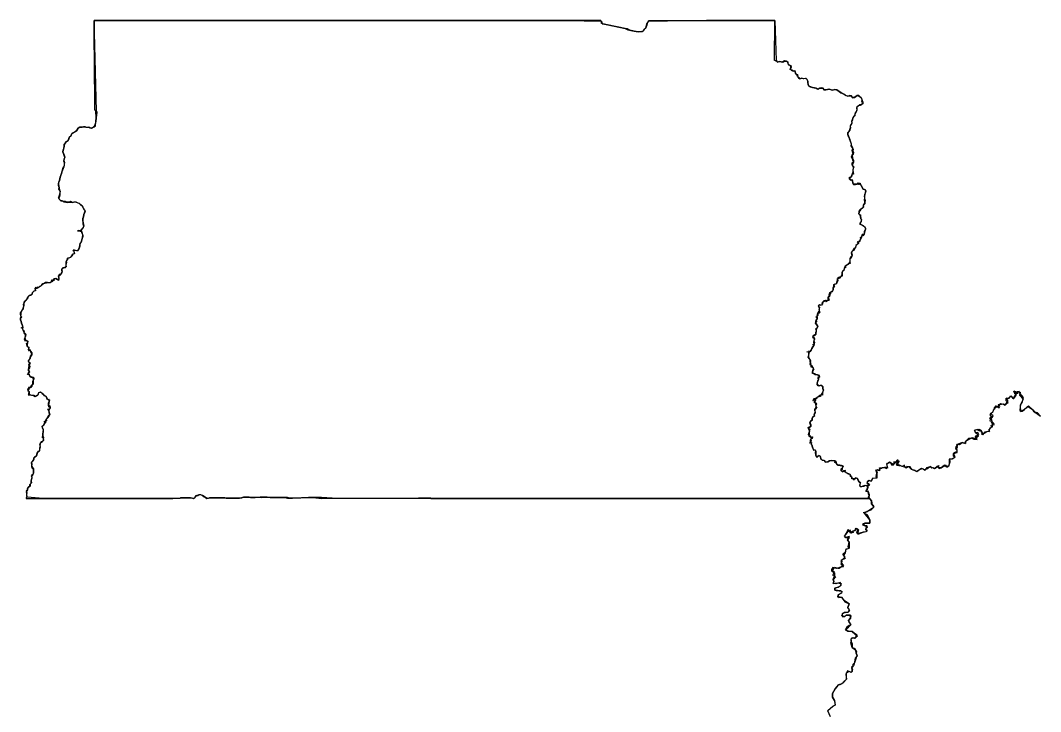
# Model space of a CAD drawing. Extents: x -74 to -34.8, y -33.8 to 5.3.
# Drawn here: x -48.285 to -47.112, y -16.296 to -15.5 of the extents above; entities that cross this region are included whole.
import ezdxf

# ---------------------------------------------------------------- set-up
doc = ezdxf.new("R2010")
doc.units = 0
doc.header["$LTSCALE"] = 2
doc.layers.add('UFEBRASIL', color=7, linetype='Continuous')

msp = doc.modelspace()

# ---------------------------------------------------------------- linework, layer by layer
at = {"layer": 'UFEBRASIL'}
for points in [[(-47.1116, -15.9556), (-47.1153, -15.9518), (-47.1193, -15.9508), (-47.1204, -15.9488), (-47.1266, -15.9445), (-47.1277, -15.9459), (-47.13, -15.948), (-47.1346, -15.9502), (-47.1351, -15.9485), (-47.1345, -15.9424), (-47.1327, -15.9398), (-47.1315, -15.9343), (-47.1357, -15.9293), (-47.1364, -15.9273), (-47.1386, -15.9276), (-47.1392, -15.9291), (-47.1397, -15.9276), (-47.1423, -15.9275), (-47.1417, -15.929), (-47.1392, -15.9311), (-47.1416, -15.9328), (-47.1433, -15.9353), (-47.1442, -15.9337), (-47.1469, -15.9333), (-47.149, -15.9352), (-47.1513, -15.935), (-47.1494, -15.9379), (-47.1506, -15.9395), (-47.1515, -15.9409), (-47.1526, -15.943), (-47.1543, -15.9418), (-47.1585, -15.9425), (-47.1605, -15.9425), (-47.1603, -15.9454), (-47.1611, -15.9455), (-47.1626, -15.9439), (-47.165, -15.9475), (-47.1663, -15.9488), (-47.1666, -15.9508), (-47.1695, -15.954), (-47.1696, -15.9553), (-47.1665, -15.9561), (-47.1672, -15.9568), (-47.1694, -15.9591), (-47.1683, -15.9596), (-47.1681, -15.9617), (-47.166, -15.9632), (-47.1678, -15.9651), (-47.165, -15.9658), (-47.1669, -15.9661), (-47.1674, -15.9674), (-47.1669, -15.968), (-47.1692, -15.9689), (-47.1716, -15.9716), (-47.1703, -15.9732), (-47.1737, -15.9738), (-47.1759, -15.9753), (-47.1791, -15.9768), (-47.1789, -15.9745), (-47.1819, -15.9706), (-47.1824, -15.9726), (-47.1847, -15.9712), (-47.1876, -15.9723), (-47.1875, -15.9736), (-47.1861, -15.975), (-47.1841, -15.9762), (-47.1835, -15.9789), (-47.1864, -15.9794), (-47.1848, -15.9803), (-47.1865, -15.9819), (-47.1899, -15.9806), (-47.1921, -15.9812), (-47.1942, -15.9824), (-47.1979, -15.9849), (-47.198, -15.9872), (-47.202, -15.986), (-47.2065, -15.988), (-47.208, -15.9882), (-47.2072, -15.9897), (-47.209, -15.9911), (-47.2096, -15.9928), (-47.2079, -15.994), (-47.2085, -15.9978), (-47.2094, -15.997), (-47.2119, -15.9985), (-47.2105, -16.0028), (-47.211, -16.0037), (-47.2133, -16.0047), (-47.2168, -16.0051), (-47.2167, -16.0098), (-47.2173, -16.0127), (-47.2205, -16.014), (-47.2223, -16.012), (-47.226, -16.0151), (-47.2297, -16.0146), (-47.2301, -16.0128), (-47.2338, -16.0157), (-47.2366, -16.0152), (-47.2386, -16.0135), (-47.2395, -16.0142), (-47.2426, -16.0165), (-47.2454, -16.0175), (-47.2486, -16.0159), (-47.2518, -16.0179), (-47.2541, -16.0192), (-47.2579, -16.0177), (-47.2597, -16.0171), (-47.2617, -16.0141), (-47.2655, -16.0134), (-47.2664, -16.015), (-47.2678, -16.0138), (-47.2682, -16.0121), (-47.271, -16.0137), (-47.2738, -16.0121), (-47.2779, -16.0106), (-47.2758, -16.0097), (-47.2756, -16.0063), (-47.2765, -16.0062), (-47.2786, -16.0087), (-47.2805, -16.0083), (-47.281, -16.0117), (-47.2836, -16.0098), (-47.2855, -16.0085), (-47.2885, -16.011), (-47.2886, -16.012), (-47.2879, -16.0153), (-47.2888, -16.0149), (-47.2913, -16.0146), (-47.2938, -16.015), (-47.2948, -16.0158), (-47.2971, -16.0159), (-47.2968, -16.0187), (-47.3011, -16.0178), (-47.301, -16.0193), (-47.3001, -16.0211), (-47.2999, -16.0229), (-47.3006, -16.0262), (-47.3009, -16.0272), (-47.3046, -16.027), (-47.3067, -16.0306), (-47.3088, -16.0295), (-47.3107, -16.0308), (-47.3111, -16.0332), (-47.3081, -16.035), (-47.3115, -16.0358), (-47.3139, -16.0353), (-47.3163, -16.0361), (-47.318, -16.037), (-47.3194, -16.0364), (-47.3192, -16.0344), (-47.319, -16.0325), (-47.3204, -16.0311), (-47.3216, -16.0298), (-47.3223, -16.0274), (-47.3244, -16.0266), (-47.3254, -16.0284), (-47.3265, -16.0278), (-47.3287, -16.0278), (-47.3286, -16.0259), (-47.3302, -16.0249), (-47.3307, -16.0229), (-47.3324, -16.0221), (-47.3344, -16.0211), (-47.3364, -16.02), (-47.3362, -16.0181), (-47.3379, -16.0184), (-47.3396, -16.0197), (-47.3411, -16.0184), (-47.3412, -16.0163), (-47.3396, -16.015), (-47.3387, -16.0132), (-47.3407, -16.0125), (-47.3427, -16.0119), (-47.345, -16.0118), (-47.3464, -16.01), (-47.3482, -16.0089), (-47.348, -16.0072), (-47.35, -16.007), (-47.3523, -16.0067), (-47.3544, -16.0071), (-47.3564, -16.0082), (-47.3586, -16.0084), (-47.3598, -16.0069), (-47.3609, -16.0066), (-47.3629, -16.0061), (-47.3646, -16.0048), (-47.3649, -16.0026), (-47.3664, -16.001), (-47.3679, -16.002), (-47.3699, -16.002), (-47.3702, -16.0001), (-47.3705, -15.9978), (-47.3701, -15.9951), (-47.3717, -15.9946), (-47.3732, -15.9931), (-47.3739, -15.9915), (-47.375, -15.9887), (-47.3753, -15.9864), (-47.3771, -15.9866), (-47.3762, -15.985), (-47.3765, -15.9831), (-47.3753, -15.9815), (-47.3737, -15.9799), (-47.3755, -15.9806), (-47.376, -15.9787), (-47.3773, -15.9786), (-47.3786, -15.9768), (-47.378, -15.9743), (-47.3773, -15.9724), (-47.3783, -15.9706), (-47.3791, -15.9685), (-47.3772, -15.9687), (-47.3758, -15.9672), (-47.3764, -15.9655), (-47.377, -15.9634), (-47.3763, -15.9615), (-47.3743, -15.9601), (-47.3745, -15.9582), (-47.3737, -15.9563), (-47.3718, -15.9552), (-47.3719, -15.9531), (-47.3706, -15.9512), (-47.3713, -15.9494), (-47.3715, -15.9473), (-47.3698, -15.9472), (-47.3699, -15.9454), (-47.3699, -15.9431), (-47.3691, -15.9413), (-47.3708, -15.9405), (-47.371, -15.9387), (-47.3702, -15.9368), (-47.372, -15.937), (-47.3714, -15.9354), (-47.3691, -15.9353), (-47.3683, -15.9334), (-47.3665, -15.9332), (-47.3661, -15.9314), (-47.3642, -15.9312), (-47.363, -15.9296), (-47.3622, -15.9277), (-47.3613, -15.926), (-47.362, -15.9239), (-47.362, -15.922), (-47.3634, -15.9205), (-47.3654, -15.9202), (-47.3676, -15.9206), (-47.3686, -15.9191), (-47.3684, -15.917), (-47.3678, -15.915), (-47.3666, -15.9133), (-47.3679, -15.9119), (-47.3663, -15.9109), (-47.366, -15.9089), (-47.3682, -15.9082), (-47.3699, -15.908), (-47.3718, -15.9069), (-47.3739, -15.9066), (-47.3741, -15.9053), (-47.3735, -15.9029), (-47.3727, -15.9011), (-47.3737, -15.8994), (-47.3749, -15.8975), (-47.3767, -15.8969), (-47.3757, -15.8951), (-47.3766, -15.8933), (-47.3767, -15.8912), (-47.3774, -15.8895), (-47.3789, -15.8876), (-47.3783, -15.8856), (-47.3779, -15.8838), (-47.3786, -15.8819), (-47.3807, -15.8815), (-47.3788, -15.8811), (-47.3768, -15.8814), (-47.3755, -15.8797), (-47.3749, -15.8777), (-47.3737, -15.876), (-47.3724, -15.8745), (-47.3738, -15.873), (-47.3721, -15.8725), (-47.3726, -15.8706), (-47.3722, -15.8687), (-47.3716, -15.8668), (-47.3728, -15.8653), (-47.3734, -15.8633), (-47.3714, -15.8628), (-47.37, -15.8614), (-47.3701, -15.8592), (-47.3695, -15.8573), (-47.3704, -15.8552), (-47.3688, -15.8541), (-47.3681, -15.852), (-47.3693, -15.8501), (-47.3708, -15.8489), (-47.3694, -15.8476), (-47.3704, -15.8462), (-47.3694, -15.8446), (-47.3684, -15.8427), (-47.3701, -15.8417), (-47.3687, -15.8406), (-47.3682, -15.8386), (-47.3679, -15.8366), (-47.3662, -15.8372), (-47.3655, -15.8353), (-47.3665, -15.8335), (-47.3661, -15.8316), (-47.3669, -15.8293), (-47.3664, -15.8274), (-47.3644, -15.8278), (-47.3624, -15.8273), (-47.363, -15.8254), (-47.3616, -15.8244), (-47.3609, -15.8224), (-47.3594, -15.8222), (-47.3579, -15.8241), (-47.3583, -15.8223), (-47.357, -15.8226), (-47.3548, -15.8221), (-47.3562, -15.8206), (-47.3562, -15.8185), (-47.3542, -15.818), (-47.3545, -15.8166), (-47.3545, -15.8147), (-47.3528, -15.815), (-47.3528, -15.8131), (-47.351, -15.8121), (-47.3501, -15.8101), (-47.3503, -15.808), (-47.3494, -15.8061), (-47.3497, -15.8042), (-47.3478, -15.8035), (-47.3459, -15.8031), (-47.3462, -15.8013), (-47.3452, -15.7993), (-47.3452, -15.7973), (-47.3432, -15.7969), (-47.3424, -15.7952), (-47.3407, -15.7944), (-47.34, -15.7924), (-47.34, -15.7904), (-47.3391, -15.7886), (-47.3378, -15.7871), (-47.3368, -15.7851), (-47.3365, -15.7829), (-47.3348, -15.782), (-47.3328, -15.7807), (-47.3312, -15.779), (-47.3309, -15.777), (-47.3306, -15.7749), (-47.3298, -15.7732), (-47.3284, -15.7716), (-47.3288, -15.7696), (-47.3293, -15.7678), (-47.3282, -15.7658), (-47.327, -15.7643), (-47.3259, -15.7623), (-47.3241, -15.7612), (-47.324, -15.7592), (-47.3223, -15.7579), (-47.3211, -15.7563), (-47.3225, -15.7549), (-47.3209, -15.7552), (-47.3201, -15.7534), (-47.3185, -15.7521), (-47.3188, -15.75), (-47.3174, -15.7489), (-47.3168, -15.7465), (-47.3155, -15.7479), (-47.3142, -15.7462), (-47.3143, -15.7442), (-47.3133, -15.7425), (-47.3127, -15.7404), (-47.3136, -15.7386), (-47.3155, -15.7372), (-47.3174, -15.736), (-47.3193, -15.7352), (-47.3192, -15.733), (-47.3175, -15.7317), (-47.3175, -15.7299), (-47.3181, -15.7277), (-47.3184, -15.7256), (-47.3195, -15.7239), (-47.3209, -15.7228), (-47.3203, -15.7206), (-47.3198, -15.7186), (-47.3183, -15.7171), (-47.3164, -15.7165), (-47.3154, -15.7148), (-47.3151, -15.7125), (-47.3138, -15.7107), (-47.314, -15.7088), (-47.3142, -15.7067), (-47.3139, -15.7046), (-47.3142, -15.7026), (-47.3134, -15.7005), (-47.313, -15.6983), (-47.3128, -15.6964), (-47.3143, -15.6949), (-47.3163, -15.6944), (-47.3166, -15.6924), (-47.3178, -15.6907), (-47.3191, -15.6892), (-47.3203, -15.6876), (-47.3216, -15.6891), (-47.3236, -15.6887), (-47.3256, -15.6888), (-47.3274, -15.6888), (-47.3278, -15.6869), (-47.328, -15.6849), (-47.3298, -15.6841), (-47.3314, -15.683), (-47.3314, -15.6805), (-47.3294, -15.6801), (-47.3286, -15.6784), (-47.3282, -15.6765), (-47.3272, -15.6746), (-47.3271, -15.6723), (-47.3268, -15.6704), (-47.3271, -15.6681), (-47.3283, -15.6665), (-47.3283, -15.6643), (-47.3269, -15.6629), (-47.3277, -15.661), (-47.328, -15.659), (-47.3291, -15.6572), (-47.3285, -15.6553), (-47.3272, -15.6536), (-47.3281, -15.6517), (-47.3285, -15.6497), (-47.3273, -15.648), (-47.3288, -15.6465), (-47.3297, -15.6447), (-47.3293, -15.6425), (-47.3298, -15.6404), (-47.3309, -15.6386), (-47.3313, -15.6366), (-47.3319, -15.6348), (-47.3329, -15.6331), (-47.3332, -15.631), (-47.3328, -15.6289), (-47.3316, -15.6274), (-47.331, -15.6253), (-47.3301, -15.6237), (-47.3305, -15.6217), (-47.329, -15.6199), (-47.3283, -15.618), (-47.3288, -15.6162), (-47.3281, -15.6143), (-47.3273, -15.6123), (-47.3263, -15.6105), (-47.3251, -15.6089), (-47.3247, -15.6068), (-47.3235, -15.6052), (-47.3227, -15.6033), (-47.3232, -15.6014), (-47.3226, -15.5994), (-47.321, -15.5982), (-47.319, -15.5978), (-47.3172, -15.597), (-47.3164, -15.5953), (-47.3172, -15.5936), (-47.3171, -15.5915), (-47.3177, -15.5897), (-47.3193, -15.5883), (-47.3207, -15.5866), (-47.3227, -15.5868), (-47.3243, -15.5879), (-47.3262, -15.5888), (-47.3282, -15.5889), (-47.3292, -15.5872), (-47.331, -15.5868), (-47.333, -15.5875), (-47.3352, -15.5871), (-47.3369, -15.5855), (-47.3391, -15.5847), (-47.3411, -15.5837), (-47.3427, -15.5826), (-47.3444, -15.5813), (-47.3462, -15.58), (-47.3486, -15.5796), (-47.3507, -15.5805), (-47.3527, -15.58), (-47.3545, -15.5797), (-47.3568, -15.5797), (-47.3588, -15.5802), (-47.3608, -15.5801), (-47.3617, -15.5783), (-47.3637, -15.578), (-47.3658, -15.5781), (-47.3676, -15.5793), (-47.3697, -15.5784), (-47.3718, -15.5779), (-47.3739, -15.5774), (-47.376, -15.5768), (-47.378, -15.5759), (-47.379, -15.5739), (-47.3796, -15.5718), (-47.3796, -15.57), (-47.3805, -15.568), (-47.3821, -15.567), (-47.3844, -15.5675), (-47.3863, -15.5669), (-47.388, -15.5674), (-47.3899, -15.5663), (-47.3913, -15.5645), (-47.3922, -15.5628), (-47.3935, -15.561), (-47.3941, -15.5591), (-47.396, -15.5586), (-47.3979, -15.5577), (-47.3996, -15.5568), (-47.3989, -15.5546), (-47.3988, -15.5528), (-47.4007, -15.5516), (-47.4022, -15.5503), (-47.4024, -15.5485), (-47.4042, -15.5472), (-47.4063, -15.5469), (-47.408, -15.5479), (-47.4098, -15.5482), (-47.4121, -15.5475), (-47.4139, -15.5485), (-47.4149, -15.5476), (-47.4173, -15.5465), (-47.4177, -15.5463), (-47.4173, -15.5003), (-47.496, -15.5003), (-47.5629, -15.5015), (-47.5644, -15.5037), (-47.5645, -15.5058), (-47.5654, -15.5076), (-47.5659, -15.5088), (-47.5678, -15.5109), (-47.5689, -15.5121), (-47.57, -15.5135), (-47.5746, -15.5134), (-47.5791, -15.5126), (-47.584, -15.5116), (-47.587, -15.5099), (-47.5895, -15.5094), (-47.6097, -15.5054), (-47.6167, -15.5039), (-47.6168, -15.5022), (-47.6174, -15.5003), (-47.6211, -15.5003), (-47.6627, -15.5003), (-48.0533, -15.5003), (-48.1404, -15.5003), (-48.2005, -15.5003), (-48.2005, -15.5053), (-48.2004, -15.5144), (-48.1979, -15.6047), (-48.1974, -15.6057), (-48.1981, -15.6125), (-48.1985, -15.6164), (-48.2003, -15.6232), (-48.2025, -15.6238), (-48.2048, -15.6241), (-48.2066, -15.6233), (-48.2086, -15.6234), (-48.2106, -15.6229), (-48.2125, -15.6228), (-48.2149, -15.623), (-48.2169, -15.623), (-48.2186, -15.6244), (-48.2196, -15.6258), (-48.221, -15.6278), (-48.2231, -15.6287), (-48.2249, -15.6297), (-48.2263, -15.6313), (-48.2273, -15.6333), (-48.2288, -15.6343), (-48.2294, -15.6365), (-48.2304, -15.6383), (-48.232, -15.6398), (-48.2333, -15.6411), (-48.235, -15.6429), (-48.235, -15.645), (-48.2352, -15.6469), (-48.2359, -15.6494), (-48.2364, -15.6516), (-48.2358, -15.6535), (-48.235, -15.6553), (-48.2341, -15.6575), (-48.2348, -15.6595), (-48.2351, -15.6615), (-48.2346, -15.6636), (-48.2347, -15.6662), (-48.2353, -15.6686), (-48.2361, -15.6706), (-48.2368, -15.6725), (-48.2376, -15.6745), (-48.238, -15.6766), (-48.2387, -15.6785), (-48.2395, -15.6805), (-48.2397, -15.6827), (-48.2404, -15.6844), (-48.2413, -15.687), (-48.2412, -15.689), (-48.2411, -15.6911), (-48.2407, -15.6931), (-48.2402, -15.6951), (-48.2394, -15.6969), (-48.2397, -15.699), (-48.24, -15.7009), (-48.2404, -15.703), (-48.2414, -15.7047), (-48.2404, -15.7065), (-48.2388, -15.7079), (-48.2369, -15.708), (-48.2349, -15.7089), (-48.2328, -15.7093), (-48.2308, -15.7097), (-48.2288, -15.7094), (-48.2267, -15.7093), (-48.2248, -15.7098), (-48.223, -15.7089), (-48.2212, -15.7095), (-48.2192, -15.7103), (-48.2173, -15.7109), (-48.2161, -15.7122), (-48.2136, -15.7142), (-48.213, -15.7164), (-48.212, -15.7181), (-48.2108, -15.7199), (-48.2115, -15.7219), (-48.2121, -15.7235), (-48.2126, -15.7261), (-48.2133, -15.7285), (-48.2135, -15.7307), (-48.2131, -15.733), (-48.2128, -15.7352), (-48.2122, -15.7371), (-48.2129, -15.7387), (-48.2144, -15.7405), (-48.2158, -15.7424), (-48.2179, -15.7422), (-48.2164, -15.7427), (-48.2144, -15.7433), (-48.2143, -15.7455), (-48.2133, -15.7476), (-48.2132, -15.7488), (-48.2144, -15.7523), (-48.2148, -15.7543), (-48.2161, -15.7561), (-48.2167, -15.758), (-48.217, -15.7601), (-48.2175, -15.7623), (-48.2183, -15.7642), (-48.2199, -15.7655), (-48.222, -15.7649), (-48.2241, -15.7644), (-48.2236, -15.7661), (-48.223, -15.7683), (-48.2248, -15.7692), (-48.2258, -15.771), (-48.227, -15.7728), (-48.2289, -15.7733), (-48.2309, -15.7737), (-48.2311, -15.7758), (-48.2324, -15.7774), (-48.2322, -15.779), (-48.233, -15.7819), (-48.2325, -15.7837), (-48.2343, -15.7846), (-48.2363, -15.7849), (-48.2379, -15.7867), (-48.2371, -15.7884), (-48.2374, -15.7903), (-48.2385, -15.7924), (-48.2406, -15.7928), (-48.2412, -15.7942), (-48.2409, -15.7971), (-48.2415, -15.7995), (-48.2427, -15.7983), (-48.2444, -15.7971), (-48.2467, -15.7976), (-48.2464, -15.7997), (-48.248, -15.7989), (-48.2482, -15.8008), (-48.2498, -15.8013), (-48.2519, -15.8022), (-48.2539, -15.8019), (-48.2564, -15.8019), (-48.2579, -15.8031), (-48.2598, -15.8042), (-48.2613, -15.8056), (-48.2631, -15.8065), (-48.2646, -15.8078), (-48.2661, -15.8072), (-48.2663, -15.8088), (-48.2682, -15.8096), (-48.2679, -15.8115), (-48.2697, -15.812), (-48.2712, -15.8132), (-48.2719, -15.8155), (-48.2738, -15.8166), (-48.2758, -15.8178), (-48.2768, -15.8195), (-48.2777, -15.821), (-48.2795, -15.8227), (-48.2808, -15.8243), (-48.2812, -15.8263), (-48.2812, -15.8283), (-48.2819, -15.8306), (-48.2822, -15.8324), (-48.2835, -15.8342), (-48.2848, -15.8361), (-48.2847, -15.8381), (-48.2852, -15.8402), (-48.2836, -15.8417), (-48.2852, -15.8429), (-48.2849, -15.8448), (-48.2845, -15.8468), (-48.284, -15.8486), (-48.2831, -15.8507), (-48.2824, -15.8532), (-48.2829, -15.8553), (-48.2819, -15.8571), (-48.2812, -15.8591), (-48.2809, -15.8608), (-48.2789, -15.8616), (-48.2792, -15.8636), (-48.2802, -15.8655), (-48.2792, -15.8672), (-48.2804, -15.8687), (-48.2785, -15.8685), (-48.2768, -15.8692), (-48.2769, -15.8712), (-48.2776, -15.8732), (-48.2773, -15.8754), (-48.2754, -15.8762), (-48.2759, -15.878), (-48.2758, -15.8801), (-48.2743, -15.8789), (-48.2735, -15.8808), (-48.272, -15.8828), (-48.2722, -15.8849), (-48.2734, -15.8869), (-48.274, -15.889), (-48.2753, -15.8906), (-48.2764, -15.8924), (-48.2749, -15.8938), (-48.2734, -15.8947), (-48.275, -15.8955), (-48.2759, -15.8974), (-48.2741, -15.8984), (-48.2758, -15.8992), (-48.2759, -15.901), (-48.2754, -15.903), (-48.2746, -15.905), (-48.2763, -15.9061), (-48.2751, -15.9076), (-48.2745, -15.9096), (-48.2727, -15.9108), (-48.2703, -15.9109), (-48.2697, -15.9127), (-48.2705, -15.9147), (-48.2704, -15.9169), (-48.2707, -15.9189), (-48.2723, -15.9202), (-48.272, -15.9218), (-48.2739, -15.9224), (-48.2759, -15.9225), (-48.2755, -15.9244), (-48.2767, -15.9262), (-48.2752, -15.9272), (-48.2752, -15.9292), (-48.2764, -15.9312), (-48.2744, -15.9312), (-48.2724, -15.9316), (-48.2701, -15.9317), (-48.2683, -15.9331), (-48.2662, -15.9322), (-48.2648, -15.9308), (-48.264, -15.9285), (-48.2618, -15.9281), (-48.2602, -15.9295), (-48.2586, -15.9307), (-48.257, -15.9319), (-48.2556, -15.9331), (-48.2549, -15.935), (-48.2534, -15.9363), (-48.2517, -15.937), (-48.252, -15.9388), (-48.2524, -15.9411), (-48.2529, -15.9429), (-48.2515, -15.9439), (-48.2508, -15.9455), (-48.2519, -15.9477), (-48.2523, -15.9491), (-48.252, -15.9516), (-48.2515, -15.954), (-48.2531, -15.9556), (-48.2543, -15.9574), (-48.2554, -15.959), (-48.2552, -15.9609), (-48.2571, -15.9614), (-48.2561, -15.9629), (-48.2575, -15.964), (-48.2586, -15.9659), (-48.2603, -15.9676), (-48.2597, -15.9698), (-48.259, -15.9711), (-48.2594, -15.9737), (-48.2592, -15.9759), (-48.2592, -15.9782), (-48.2588, -15.9803), (-48.259, -15.9824), (-48.2593, -15.9846), (-48.2613, -15.9851), (-48.262, -15.9863), (-48.2627, -15.9893), (-48.2625, -15.9915), (-48.2632, -15.9936), (-48.2631, -15.9956), (-48.265, -15.9965), (-48.2661, -15.9984), (-48.2662, -16.0001), (-48.2678, -16.0019), (-48.2692, -16.003), (-48.2697, -16.0053), (-48.2708, -16.0069), (-48.2723, -16.0087), (-48.272, -16.0107), (-48.2723, -16.0127), (-48.2712, -16.0148), (-48.2703, -16.0164), (-48.27, -16.0185), (-48.2703, -16.0208), (-48.2708, -16.0229), (-48.2725, -16.0241), (-48.272, -16.026), (-48.2723, -16.0279), (-48.2728, -16.0301), (-48.2726, -16.0322), (-48.2739, -16.034), (-48.274, -16.0361), (-48.2759, -16.037), (-48.2769, -16.0387), (-48.2769, -16.0407), (-48.2786, -16.0418), (-48.2777, -16.0437), (-48.2783, -16.0456), (-48.2777, -16.0481), (-48.2785, -16.0501), (-48.2786, -16.0503), (-48.1402, -16.0503), (-48.1097, -16.0503), (-48.1012, -16.0497), (-48.0986, -16.0497), (-48.0968, -16.0497), (-48.0919, -16.0497), (-48.0889, -16.0497), (-48.0862, -16.0503), (-48.0841, -16.0487), (-48.0831, -16.0468), (-48.0811, -16.0469), (-48.0794, -16.0457), (-48.0774, -16.0461), (-48.0756, -16.047), (-48.0739, -16.0483), (-48.0722, -16.0492), (-48.0707, -16.0502), (-48.0673, -16.0496), (-48.0657, -16.0497), (-48.062, -16.0496), (-48.0573, -16.0497), (-48.054, -16.0498), (-48.0493, -16.0497), (-48.0485, -16.05), (-48.0433, -16.05), (-48.0413, -16.05), (-48.0367, -16.05), (-48.0345, -16.05), (-48.0332, -16.05), (-48.0293, -16.049), (-48.0267, -16.049), (-48.0222, -16.049), (-48.0206, -16.0491), (-48.0172, -16.0491), (-48.0152, -16.0491), (-48.011, -16.049), (-48.008, -16.0491), (-48.0048, -16.049), (-48.0015, -16.049), (-47.9978, -16.0491), (-47.9949, -16.0491), (-47.9889, -16.0491), (-47.9869, -16.0491), (-47.9813, -16.0491), (-47.9781, -16.0499), (-47.9751, -16.0499), (-47.9722, -16.0499), (-47.9618, -16.0493), (-47.9538, -16.0494), (-47.9489, -16.0494), (-47.9386, -16.0503), (-47.8313, -16.0499), (-47.8273, -16.0499), (-47.8217, -16.0499), (-47.8188, -16.0499), (-47.8131, -16.0503), (-47.6827, -16.0503), (-47.5967, -16.0503), (-47.5557, -16.0503), (-47.5374, -16.0503), (-47.4141, -16.0503), (-47.3084, -16.0503), (-47.3062, -16.0529), (-47.3055, -16.0579), (-47.3035, -16.0602), (-47.3042, -16.0612), (-47.307, -16.0638), (-47.3111, -16.0654), (-47.3146, -16.0675), (-47.3116, -16.0684), (-47.3082, -16.0748), (-47.3082, -16.0788), (-47.3135, -16.0786), (-47.3166, -16.0807), (-47.3136, -16.0819), (-47.3108, -16.0832), (-47.3132, -16.0856), (-47.311, -16.087), (-47.3126, -16.0888), (-47.3157, -16.0892), (-47.3222, -16.0909), (-47.3229, -16.0895), (-47.3219, -16.0855), (-47.3247, -16.085), (-47.3255, -16.0874), (-47.3278, -16.0878), (-47.3273, -16.0896), (-47.33, -16.0903), (-47.3331, -16.0859), (-47.3371, -16.0936), (-47.3359, -16.0953), (-47.3319, -16.0953), (-47.3339, -16.0984), (-47.332, -16.1007), (-47.3319, -16.1075), (-47.3325, -16.108), (-47.3359, -16.1094), (-47.3363, -16.1129), (-47.3385, -16.116), (-47.3366, -16.1195), (-47.3415, -16.1218), (-47.3406, -16.1244), (-47.3414, -16.1259), (-47.3385, -16.1292), (-47.3412, -16.1292), (-47.3449, -16.1305), (-47.3465, -16.1309), (-47.3505, -16.1297), (-47.3521, -16.132), (-47.3523, -16.1338), (-47.3489, -16.1361), (-47.3489, -16.1395), (-47.3475, -16.1406), (-47.3501, -16.1435), (-47.3494, -16.1458), (-47.3504, -16.1481), (-47.3457, -16.1475), (-47.341, -16.1481), (-47.3422, -16.1514), (-47.3445, -16.1526), (-47.3483, -16.1537), (-47.3482, -16.1558), (-47.347, -16.1563), (-47.3404, -16.1569), (-47.3408, -16.1592), (-47.3445, -16.1611), (-47.3441, -16.1644), (-47.3407, -16.1638), (-47.3391, -16.1662), (-47.3369, -16.1692), (-47.332, -16.1717), (-47.3335, -16.176), (-47.3314, -16.1796), (-47.3329, -16.1812), (-47.3372, -16.1814), (-47.3401, -16.1836), (-47.3399, -16.186), (-47.3369, -16.1862), (-47.3354, -16.1847), (-47.33, -16.1849), (-47.3302, -16.188), (-47.3325, -16.1907), (-47.3319, -16.1928), (-47.33, -16.1959), (-47.3317, -16.1966), (-47.3345, -16.1984), (-47.3363, -16.2016), (-47.3318, -16.203), (-47.3283, -16.2036), (-47.3221, -16.2088), (-47.3258, -16.2114), (-47.329, -16.211), (-47.3298, -16.2132), (-47.3297, -16.2157), (-47.3286, -16.2177), (-47.3285, -16.222), (-47.3242, -16.2249), (-47.3233, -16.2265), (-47.324, -16.2284), (-47.3225, -16.2313), (-47.3248, -16.2342), (-47.3262, -16.2408), (-47.3267, -16.2429), (-47.3291, -16.2443), (-47.3281, -16.2469), (-47.329, -16.2502), (-47.3311, -16.25), (-47.3338, -16.2485), (-47.3356, -16.2528), (-47.3349, -16.2581), (-47.3389, -16.2624), (-47.3402, -16.2638), (-47.3441, -16.2648), (-47.345, -16.2655), (-47.3481, -16.2694), (-47.3509, -16.2747), (-47.3509, -16.2789), (-47.3486, -16.2827), (-47.3481, -16.2883), (-47.3512, -16.2896), (-47.3566, -16.2949), (-47.3562, -16.2962)], [(-47.3534, -16.3018), (-47.3566, -16.2949), (-47.3562, -16.2938), (-47.3512, -16.2896), (-47.3477, -16.2873), (-47.3486, -16.2827), (-47.3509, -16.2789), (-47.3509, -16.2747), (-47.3481, -16.2694), (-47.3441, -16.2648), (-47.3422, -16.2646), (-47.3389, -16.2624), (-47.3385, -16.2613), (-47.3349, -16.2581), (-47.3351, -16.2509), (-47.3322, -16.2491), (-47.33, -16.2502), (-47.328, -16.2492), (-47.3287, -16.2453), (-47.3273, -16.2436), (-47.3271, -16.2411), (-47.3255, -16.2391), (-47.3236, -16.2333), (-47.3227, -16.2301), (-47.324, -16.2284), (-47.3242, -16.2249), (-47.3249, -16.2234), (-47.3285, -16.222), (-47.3301, -16.2165), (-47.329, -16.2142), (-47.3297, -16.2117), (-47.3277, -16.2105), (-47.3248, -16.211), (-47.3225, -16.2078), (-47.3245, -16.2064), (-47.3283, -16.2036), (-47.3335, -16.2034), (-47.3352, -16.2002), (-47.3328, -16.1984), (-47.33, -16.1959), (-47.3299, -16.1948), (-47.3319, -16.1928), (-47.3325, -16.1907), (-47.3302, -16.188), (-47.3308, -16.1843), (-47.3354, -16.1847), (-47.3369, -16.1862), (-47.3405, -16.1853), (-47.3391, -16.1823), (-47.3366, -16.1816), (-47.3329, -16.1812), (-47.3316, -16.1786), (-47.3335, -16.176), (-47.332, -16.1717), (-47.3376, -16.1676), (-47.3398, -16.1644), (-47.3422, -16.1638), (-47.345, -16.1641), (-47.3445, -16.1611), (-47.34, -16.1582), (-47.3419, -16.1565), (-47.3482, -16.1558), (-47.3483, -16.1537), (-47.3474, -16.1531), (-47.3445, -16.1526), (-47.3411, -16.1501), (-47.3418, -16.1472), (-47.3473, -16.1484), (-47.3504, -16.1481), (-47.3494, -16.1458), (-47.3501, -16.1435), (-47.3489, -16.1395), (-47.3506, -16.1385), (-47.3489, -16.1352), (-47.3521, -16.132), (-47.3502, -16.1319), (-47.3488, -16.1293), (-47.3449, -16.1305), (-47.3434, -16.1305), (-47.3412, -16.1292), (-47.3379, -16.1274), (-47.3406, -16.1244), (-47.34, -16.1229), (-47.3403, -16.1209), (-47.3364, -16.1179), (-47.339, -16.1144), (-47.3358, -16.1113), (-47.3354, -16.1082), (-47.3319, -16.1075), (-47.333, -16.1059), (-47.332, -16.1007), (-47.3339, -16.0978), (-47.3316, -16.0943), (-47.3359, -16.0953), (-47.3371, -16.0936), (-47.3315, -16.0866), (-47.3293, -16.0904), (-47.3278, -16.0878), (-47.3255, -16.0874), (-47.3248, -16.0871), (-47.3236, -16.0846), (-47.3213, -16.0865), (-47.3222, -16.0909), (-47.3208, -16.091), (-47.3157, -16.0892), (-47.3113, -16.0881), (-47.3128, -16.0863), (-47.3124, -16.0844), (-47.3112, -16.0817), (-47.3136, -16.0819), (-47.3162, -16.0793), (-47.3135, -16.0786), (-47.3082, -16.0788), (-47.3082, -16.0748), (-47.313, -16.0688), (-47.3154, -16.0664), (-47.3111, -16.0654), (-47.3061, -16.062), (-47.3035, -16.0602), (-47.3035, -16.0591), (-47.3061, -16.0568), (-47.3062, -16.0529), (-47.3098, -16.049), (-47.3089, -16.0471), (-47.3098, -16.0453), (-47.3092, -16.0436), (-47.31, -16.042), (-47.3126, -16.0424), (-47.3116, -16.0406), (-47.3107, -16.0382), (-47.31, -16.0363), (-47.3089, -16.0336), (-47.3111, -16.0332), (-47.3107, -16.0308), (-47.3088, -16.0295), (-47.3067, -16.0306), (-47.3046, -16.027), (-47.2994, -16.0262), (-47.3008, -16.0249), (-47.3001, -16.0211), (-47.2992, -16.0203), (-47.3011, -16.0178), (-47.2994, -16.0171), (-47.2961, -16.0177), (-47.2968, -16.0151), (-47.2938, -16.015), (-47.2913, -16.0146), (-47.2888, -16.0159), (-47.2876, -16.014), (-47.2885, -16.011), (-47.2877, -16.0097), (-47.2843, -16.0089), (-47.2833, -16.0117), (-47.281, -16.0117), (-47.2786, -16.0087), (-47.2774, -16.0085), (-47.2748, -16.0069), (-47.2746, -16.0079), (-47.2758, -16.0097), (-47.2773, -16.0121), (-47.272, -16.0129), (-47.2698, -16.0137), (-47.2678, -16.0138), (-47.2664, -16.015), (-47.2646, -16.0138), (-47.2636, -16.0137), (-47.2613, -16.0157), (-47.2579, -16.0177), (-47.257, -16.0173), (-47.2541, -16.0192), (-47.2508, -16.017), (-47.2475, -16.0159), (-47.2445, -16.0176), (-47.2421, -16.0147), (-47.2386, -16.0135), (-47.2366, -16.0152), (-47.2356, -16.0147), (-47.2338, -16.0157), (-47.2284, -16.0126), (-47.2297, -16.0141), (-47.2283, -16.0158), (-47.226, -16.0151), (-47.221, -16.0118), (-47.2195, -16.0142), (-47.2173, -16.0127), (-47.2157, -16.0082), (-47.216, -16.0047), (-47.2133, -16.0047), (-47.2105, -16.0028), (-47.2118, -16.0015), (-47.2119, -15.9985), (-47.2078, -15.9974), (-47.2076, -15.996), (-47.2079, -15.994), (-47.2079, -15.9922), (-47.2073, -15.9918), (-47.208, -15.9882), (-47.2065, -15.988), (-47.2048, -15.9882), (-47.202, -15.986), (-47.198, -15.9872), (-47.1979, -15.9849), (-47.1944, -15.981), (-47.1917, -15.9804), (-47.1886, -15.9822), (-47.1848, -15.9826), (-47.1864, -15.9794), (-47.186, -15.9781), (-47.1829, -15.9771), (-47.184, -15.9744), (-47.1861, -15.975), (-47.1876, -15.9723), (-47.1869, -15.9713), (-47.184, -15.9706), (-47.1824, -15.9726), (-47.1804, -15.9714), (-47.1789, -15.9745), (-47.1783, -15.9773), (-47.1755, -15.9737), (-47.1724, -15.9728), (-47.1703, -15.9732), (-47.1703, -15.9709), (-47.1692, -15.9689), (-47.1674, -15.9674), (-47.169, -15.9669), (-47.1669, -15.9661), (-47.1648, -15.9647), (-47.1683, -15.9635), (-47.167, -15.9616), (-47.1696, -15.9615), (-47.1694, -15.9591), (-47.1705, -15.9579), (-47.1663, -15.9552), (-47.1667, -15.9544), (-47.1695, -15.954), (-47.1686, -15.9522), (-47.1666, -15.9508), (-47.165, -15.9475), (-47.1647, -15.9462), (-47.1626, -15.9439), (-47.1594, -15.946), (-47.1587, -15.9447), (-47.1594, -15.9421), (-47.1574, -15.941), (-47.1543, -15.9418), (-47.1526, -15.943), (-47.1496, -15.9405), (-47.1489, -15.9404), (-47.1513, -15.9382), (-47.1513, -15.935), (-47.1478, -15.9349), (-47.1458, -15.9323), (-47.1433, -15.9353), (-47.1424, -15.9355), (-47.1403, -15.9321), (-47.1396, -15.93), (-47.1423, -15.9275), (-47.142, -15.9266), (-47.1392, -15.9291), (-47.1374, -15.9292), (-47.1385, -15.9271), (-47.1352, -15.9282), (-47.1358, -15.9313), (-47.1316, -15.9362), (-47.134, -15.9407), (-47.1352, -15.9434), (-47.1346, -15.9502), (-47.1327, -15.9499), (-47.13, -15.948), (-47.1266, -15.9445), (-47.1257, -15.9438), (-47.1204, -15.9488), (-47.1183, -15.9514), (-47.1148, -15.9533), (-47.1116, -15.9556)]]:
    msp.add_lwpolyline(points, dxfattribs=at)
msp.add_lwpolyline([(-47.5746, -15.5134), (-47.5684, -15.5123), (-47.5677, -15.5105), (-47.5659, -15.5088), (-47.565, -15.5062), (-47.5645, -15.5042), (-47.5634, -15.5027), (-47.5623, -15.5006), (-47.5623, -15.5003), (-47.5241, -15.5003), (-47.4931, -15.5003), (-47.4841, -15.5003), (-47.4749, -15.5003), (-47.4557, -15.5003), (-47.4173, -15.5003), (-47.4158, -15.5465), (-47.4145, -15.5482), (-47.4126, -15.5476), (-47.4105, -15.5477), (-47.4083, -15.5482), (-47.4066, -15.547), (-47.4046, -15.547), (-47.4025, -15.5478), (-47.4024, -15.5498), (-47.401, -15.5514), (-47.3991, -15.552), (-47.3987, -15.5542), (-47.3994, -15.5561), (-47.3984, -15.5576), (-47.3963, -15.5585), (-47.3943, -15.558), (-47.3939, -15.5597), (-47.3932, -15.5617), (-47.3914, -15.5627), (-47.3909, -15.5649), (-47.3901, -15.5668), (-47.3885, -15.5675), (-47.3861, -15.5668), (-47.3841, -15.5673), (-47.3819, -15.5668), (-47.3805, -15.568), (-47.3796, -15.57), (-47.3795, -15.572), (-47.379, -15.5741), (-47.3781, -15.5757), (-47.3764, -15.5767), (-47.3741, -15.5773), (-47.372, -15.578), (-47.3699, -15.5783), (-47.3681, -15.5792), (-47.366, -15.5782), (-47.3638, -15.5781), (-47.3618, -15.5781), (-47.3609, -15.5801), (-47.3589, -15.5802), (-47.3569, -15.5797), (-47.355, -15.5791), (-47.3527, -15.58), (-47.3505, -15.5804), (-47.3486, -15.5796), (-47.3467, -15.5796), (-47.3449, -15.5811), (-47.3433, -15.5821), (-47.3415, -15.5835), (-47.3394, -15.5844), (-47.3373, -15.5855), (-47.3355, -15.5868), (-47.3334, -15.5874), (-47.3314, -15.5871), (-47.3292, -15.5872), (-47.3279, -15.5893), (-47.3259, -15.5889), (-47.3242, -15.5879), (-47.3225, -15.5867), (-47.3205, -15.5873), (-47.3189, -15.5885), (-47.3175, -15.59), (-47.3171, -15.5926), (-47.316, -15.5944), (-47.3161, -15.5964), (-47.3177, -15.5971), (-47.3197, -15.5975), (-47.3216, -15.5988), (-47.3229, -15.6002), (-47.3231, -15.6023), (-47.3234, -15.6043), (-47.3243, -15.6061), (-47.3253, -15.6079), (-47.3253, -15.61), (-47.3267, -15.6114), (-47.3281, -15.6129), (-47.3279, -15.6148), (-47.329, -15.6165), (-47.3288, -15.6186), (-47.33, -15.6202), (-47.3307, -15.6221), (-47.3307, -15.6245), (-47.3311, -15.6265), (-47.3323, -15.628), (-47.3337, -15.6296), (-47.3337, -15.6316), (-47.3326, -15.6334), (-47.3317, -15.6353), (-47.331, -15.6373), (-47.3307, -15.6393), (-47.3298, -15.641), (-47.3295, -15.6431), (-47.3291, -15.645), (-47.328, -15.6468), (-47.3272, -15.6487), (-47.3277, -15.6505), (-47.3269, -15.6524), (-47.3272, -15.6545), (-47.3286, -15.6558), (-47.3281, -15.6579), (-47.328, -15.6596), (-47.3268, -15.6614), (-47.327, -15.6634), (-47.3279, -15.6653), (-47.328, -15.6674), (-47.3265, -15.6687), (-47.3272, -15.6707), (-47.3276, -15.6728), (-47.3272, -15.6748), (-47.3268, -15.6771), (-47.3287, -15.6772), (-47.3287, -15.6791), (-47.3301, -15.6806), (-47.3314, -15.6823), (-47.3303, -15.684), (-47.3285, -15.6833), (-47.3281, -15.685), (-47.3277, -15.6873), (-47.3267, -15.6891), (-47.3245, -15.6889), (-47.3226, -15.6886), (-47.3215, -15.6872), (-47.3194, -15.6874), (-47.3188, -15.6893), (-47.3177, -15.691), (-47.3171, -15.6931), (-47.3159, -15.6946), (-47.3139, -15.695), (-47.3128, -15.6967), (-47.3136, -15.699), (-47.3141, -15.7009), (-47.3142, -15.7032), (-47.3143, -15.7052), (-47.3135, -15.7074), (-47.3139, -15.7093), (-47.314, -15.7114), (-47.3156, -15.713), (-47.3154, -15.715), (-47.3166, -15.7165), (-47.3186, -15.7175), (-47.3195, -15.7193), (-47.3204, -15.721), (-47.3206, -15.7231), (-47.3188, -15.724), (-47.3191, -15.7264), (-47.3187, -15.7283), (-47.3175, -15.7299), (-47.3184, -15.732), (-47.3191, -15.734), (-47.3176, -15.7355), (-47.3157, -15.7364), (-47.3143, -15.7378), (-47.3131, -15.7396), (-47.3136, -15.7414), (-47.3146, -15.7431), (-47.3141, -15.7448), (-47.3149, -15.7465), (-47.3168, -15.7465), (-47.3172, -15.7484), (-47.3181, -15.7507), (-47.3193, -15.7523), (-47.3195, -15.7545), (-47.3212, -15.755), (-47.3211, -15.7568), (-47.3227, -15.758), (-47.3241, -15.7594), (-47.3244, -15.7618), (-47.3258, -15.7631), (-47.3265, -15.7652), (-47.3283, -15.7659), (-47.3293, -15.7678), (-47.3286, -15.77), (-47.3288, -15.772), (-47.3305, -15.7723), (-47.3293, -15.7737), (-47.3311, -15.7737), (-47.331, -15.7757), (-47.3312, -15.7778), (-47.3308, -15.7798), (-47.3327, -15.7803), (-47.3344, -15.7818), (-47.3365, -15.7829), (-47.3356, -15.7846), (-47.3375, -15.785), (-47.3376, -15.7868), (-47.3391, -15.7886), (-47.34, -15.7905), (-47.34, -15.7925), (-47.34, -15.7946), (-47.3418, -15.7951), (-47.3421, -15.797), (-47.3437, -15.7962), (-47.3452, -15.7974), (-47.345, -15.7996), (-47.3462, -15.8013), (-47.3466, -15.8034), (-47.3485, -15.8036), (-47.3497, -15.8052), (-47.3486, -15.8069), (-47.3503, -15.8079), (-47.3501, -15.8099), (-47.3509, -15.8119), (-47.3528, -15.8129), (-47.3545, -15.8141), (-47.3551, -15.816), (-47.3536, -15.8168), (-47.3553, -15.8172), (-47.3562, -15.8191), (-47.3551, -15.8211), (-47.3548, -15.8222), (-47.357, -15.8226), (-47.3579, -15.8241), (-47.359, -15.8226), (-47.3606, -15.8237), (-47.3625, -15.8246), (-47.3624, -15.8265), (-47.3637, -15.8278), (-47.3658, -15.8274), (-47.3675, -15.8287), (-47.366, -15.8302), (-47.3664, -15.8323), (-47.3663, -15.8344), (-47.3657, -15.8362), (-47.3673, -15.8354), (-47.3679, -15.8373), (-47.3679, -15.8393), (-47.3692, -15.8408), (-47.3685, -15.8419), (-47.3688, -15.8435), (-47.3703, -15.8454), (-47.369, -15.8466), (-47.3708, -15.8473), (-47.3697, -15.8488), (-47.3689, -15.8506), (-47.368, -15.8525), (-47.3691, -15.8542), (-47.3698, -15.8562), (-47.3699, -15.8583), (-47.3701, -15.8606), (-47.3714, -15.8622), (-47.3731, -15.8631), (-47.3742, -15.8651), (-47.3721, -15.8653), (-47.3716, -15.8672), (-47.3725, -15.8688), (-47.3718, -15.8706), (-47.3721, -15.8725), (-47.3725, -15.8745), (-47.3737, -15.876), (-47.3749, -15.8777), (-47.3755, -15.8796), (-47.3766, -15.8812), (-47.3787, -15.881), (-47.3777, -15.8823), (-47.3787, -15.8841), (-47.3785, -15.886), (-47.3785, -15.8881), (-47.3774, -15.8899), (-47.3763, -15.8918), (-47.3766, -15.8939), (-47.3771, -15.896), (-47.3757, -15.897), (-47.3758, -15.899), (-47.3744, -15.8994), (-47.3727, -15.9011), (-47.3736, -15.9032), (-47.3741, -15.9053), (-47.3726, -15.9064), (-47.3708, -15.9078), (-47.3688, -15.9082), (-47.3665, -15.9087), (-47.366, -15.9107), (-47.368, -15.9107), (-47.3673, -15.9124), (-47.3674, -15.9142), (-47.3682, -15.9162), (-47.369, -15.9181), (-47.3679, -15.9195), (-47.3662, -15.9209), (-47.364, -15.92), (-47.3622, -15.9216), (-47.3623, -15.9237), (-47.3613, -15.9254), (-47.362, -15.9274), (-47.3624, -15.9294), (-47.3626, -15.9314), (-47.3643, -15.9312), (-47.365, -15.9332), (-47.3668, -15.9331), (-47.3686, -15.9341), (-47.3702, -15.9354), (-47.3725, -15.9356), (-47.3736, -15.9375), (-47.3719, -15.9368), (-47.3708, -15.9382), (-47.3725, -15.9397), (-47.3708, -15.9405), (-47.3707, -15.9422), (-47.3701, -15.9444), (-47.3691, -15.9464), (-47.3706, -15.9459), (-47.3714, -15.9477), (-47.3712, -15.9497), (-47.371, -15.9519), (-47.3725, -15.9537), (-47.3719, -15.9558), (-47.3737, -15.9563), (-47.3745, -15.9582), (-47.3746, -15.9602), (-47.3763, -15.9615), (-47.377, -15.9637), (-47.376, -15.9657), (-47.3761, -15.9677), (-47.378, -15.9683), (-47.3791, -15.9695), (-47.3771, -15.9708), (-47.3777, -15.9725), (-47.378, -15.9743), (-47.378, -15.9762), (-47.3783, -15.9785), (-47.3759, -15.9797), (-47.3742, -15.9795), (-47.3744, -15.9814), (-47.3765, -15.9821), (-47.3757, -15.9842), (-47.3772, -15.9861), (-47.3753, -15.9859), (-47.3754, -15.9881), (-47.3746, -15.9897), (-47.3739, -15.9915), (-47.3729, -15.9946), (-47.3708, -15.9944), (-47.3703, -15.9961), (-47.3704, -15.9989), (-47.3702, -16.001), (-47.369, -16.0031), (-47.3676, -16.0016), (-47.3655, -16.001), (-47.3649, -16.0029), (-47.3646, -16.0048), (-47.3626, -16.0062), (-47.3607, -16.0063), (-47.3604, -16.0077), (-47.3586, -16.0084), (-47.3564, -16.0082), (-47.3544, -16.0071), (-47.3523, -16.0067), (-47.3504, -16.0068), (-47.3481, -16.0069), (-47.3467, -16.0087), (-47.3464, -16.0108), (-47.3445, -16.0119), (-47.3421, -16.0123), (-47.34, -16.0123), (-47.3384, -16.0136), (-47.3401, -16.0149), (-47.3398, -16.0167), (-47.341, -16.0181), (-47.3396, -16.0197), (-47.3379, -16.0184), (-47.3366, -16.0197), (-47.3346, -16.0208), (-47.3328, -16.0221), (-47.3307, -16.0229), (-47.3296, -16.0251), (-47.3293, -16.0271), (-47.3275, -16.0278), (-47.3261, -16.0292), (-47.3256, -16.0278), (-47.3244, -16.0266), (-47.3223, -16.0274), (-47.3216, -16.0291), (-47.3204, -16.0311), (-47.319, -16.0325), (-47.3201, -16.0345), (-47.3194, -16.0364), (-47.3174, -16.0364), (-47.3151, -16.0361), (-47.3133, -16.0351), (-47.3115, -16.0358), (-47.3104, -16.0376), (-47.3113, -16.04), (-47.3127, -16.0421), (-47.3106, -16.0424), (-47.3101, -16.0439), (-47.309, -16.0456), (-47.3089, -16.0471), (-47.3092, -16.0494), (-47.3084, -16.0503), (-47.4156, -16.0503), (-47.4662, -16.0503), (-47.5218, -16.0503), (-47.5374, -16.0503), (-47.5557, -16.0503), (-47.5967, -16.0503), (-47.6174, -16.0503), (-47.6739, -16.0503), (-47.6793, -16.0503), (-47.6827, -16.0503), (-47.7221, -16.0503), (-47.7347, -16.0503), (-47.739, -16.0503), (-47.8132, -16.0499), (-47.8148, -16.0499), (-47.8188, -16.0499), (-47.8217, -16.0499), (-47.8273, -16.0499), (-47.831, -16.0503), (-47.8883, -16.0503), (-47.9203, -16.0503), (-47.9387, -16.0494), (-47.9489, -16.0494), (-47.9538, -16.0494), (-47.9625, -16.0499), (-47.9722, -16.0499), (-47.9751, -16.0499), (-47.9779, -16.0491), (-47.9823, -16.0491), (-47.9869, -16.0491), (-47.9889, -16.0491), (-47.9949, -16.0491), (-47.9978, -16.0491), (-48.0015, -16.049), (-48.0048, -16.049), (-48.0094, -16.049), (-48.0122, -16.0491), (-48.0152, -16.0491), (-48.0181, -16.0491), (-48.0222, -16.049), (-48.0238, -16.049), (-48.0286, -16.049), (-48.0308, -16.05), (-48.0345, -16.05), (-48.0379, -16.05), (-48.0386, -16.05), (-48.0433, -16.05), (-48.0446, -16.05), (-48.0499, -16.0497), (-48.0512, -16.0498), (-48.0544, -16.0497), (-48.0581, -16.0496), (-48.062, -16.0496), (-48.0676, -16.0497), (-48.0691, -16.0502), (-48.0722, -16.0492), (-48.074, -16.0481), (-48.0757, -16.0469), (-48.0778, -16.0462), (-48.0798, -16.0463), (-48.0818, -16.0468), (-48.0834, -16.0481), (-48.085, -16.0496), (-48.0852, -16.0503), (-48.0894, -16.0497), (-48.0919, -16.0497), (-48.0929, -16.0497), (-48.0986, -16.0497), (-48.1012, -16.0497), (-48.1017, -16.0503), (-48.1099, -16.0503), (-48.1402, -16.0503), (-48.143, -16.0503), (-48.1933, -16.0503), (-48.2363, -16.0503), (-48.2591, -16.0503), (-48.2775, -16.0489), (-48.2779, -16.0468), (-48.2777, -16.0445), (-48.2783, -16.0426), (-48.277, -16.0411), (-48.2772, -16.0392), (-48.276, -16.0373), (-48.2745, -16.0363), (-48.2742, -16.0344), (-48.273, -16.0326), (-48.273, -16.0305), (-48.2723, -16.0286), (-48.2718, -16.0266), (-48.2725, -16.0245), (-48.2709, -16.0234), (-48.2703, -16.0213), (-48.2702, -16.0191), (-48.2702, -16.0171), (-48.2717, -16.0155), (-48.2722, -16.0136), (-48.2722, -16.0115), (-48.2724, -16.0091), (-48.2711, -16.0077), (-48.2699, -16.0057), (-48.2696, -16.0036), (-48.268, -16.0022), (-48.2662, -16.0013), (-48.2662, -15.9993), (-48.2654, -15.9969), (-48.2636, -15.9961), (-48.2628, -15.9942), (-48.2629, -15.992), (-48.2619, -15.9903), (-48.2627, -15.9887), (-48.262, -15.9863), (-48.2599, -15.9848), (-48.2582, -15.9834), (-48.2585, -15.9813), (-48.2601, -15.98), (-48.2592, -15.9782), (-48.2592, -15.9756), (-48.2585, -15.9736), (-48.2585, -15.9719), (-48.2599, -15.9696), (-48.2603, -15.9673), (-48.2586, -15.9659), (-48.2571, -15.9635), (-48.2577, -15.9618), (-48.2557, -15.9619), (-48.2559, -15.9602), (-48.2547, -15.9586), (-48.2531, -15.9572), (-48.2522, -15.9555), (-48.2516, -15.9536), (-48.252, -15.9516), (-48.2523, -15.9491), (-48.2536, -15.9471), (-48.2519, -15.9477), (-48.2505, -15.9463), (-48.2523, -15.9448), (-48.2529, -15.9429), (-48.2527, -15.9403), (-48.252, -15.9388), (-48.2522, -15.9363), (-48.2541, -15.9367), (-48.2549, -15.935), (-48.2556, -15.9331), (-48.2575, -15.9324), (-48.2586, -15.9307), (-48.2603, -15.9295), (-48.2619, -15.9282), (-48.2642, -15.9287), (-48.2647, -15.9304), (-48.2659, -15.932), (-48.268, -15.933), (-48.2697, -15.9317), (-48.272, -15.9318), (-48.2741, -15.9311), (-48.2754, -15.9295), (-48.2752, -15.9272), (-48.2767, -15.9257), (-48.2763, -15.9237), (-48.2743, -15.923), (-48.2724, -15.9221), (-48.273, -15.9204), (-48.2712, -15.9199), (-48.2709, -15.918), (-48.2709, -15.9158), (-48.2701, -15.914), (-48.2707, -15.9121), (-48.2722, -15.9109), (-48.2743, -15.9098), (-48.275, -15.9077), (-48.2771, -15.9077), (-48.2762, -15.9061), (-48.2746, -15.9047), (-48.2759, -15.9031), (-48.2759, -15.9012), (-48.2745, -15.8999), (-48.2743, -15.8978), (-48.2759, -15.8966), (-48.274, -15.8953), (-48.2752, -15.8938), (-48.276, -15.8919), (-48.2748, -15.8904), (-48.2738, -15.8886), (-48.2734, -15.8865), (-48.2721, -15.8848), (-48.2726, -15.8826), (-48.2735, -15.8807), (-48.2744, -15.8789), (-48.275, -15.8807), (-48.2757, -15.8791), (-48.2753, -15.877), (-48.2769, -15.876), (-48.2774, -15.8746), (-48.2781, -15.8719), (-48.2765, -15.8708), (-48.2773, -15.869), (-48.2795, -15.8685), (-48.2804, -15.867), (-48.2797, -15.8651), (-48.2793, -15.8631), (-48.2791, -15.8612), (-48.281, -15.8602), (-48.2805, -15.8582), (-48.2819, -15.8569), (-48.2824, -15.8549), (-48.2842, -15.8539), (-48.2824, -15.8532), (-48.2828, -15.8514), (-48.2841, -15.8491), (-48.2845, -15.8468), (-48.285, -15.8448), (-48.2849, -15.8428), (-48.2842, -15.8408), (-48.2849, -15.8388), (-48.2851, -15.8368), (-48.2841, -15.8351), (-48.2826, -15.8334), (-48.2819, -15.8314), (-48.2814, -15.8293), (-48.2815, -15.8273), (-48.2809, -15.8254), (-48.2804, -15.8235), (-48.2786, -15.8223), (-48.2774, -15.8206), (-48.2765, -15.8185), (-48.2752, -15.8169), (-48.2734, -15.8164), (-48.2717, -15.8153), (-48.2712, -15.8132), (-48.2696, -15.812), (-48.268, -15.8109), (-48.2681, -15.8088), (-48.2669, -15.8071), (-48.2657, -15.8081), (-48.2643, -15.8072), (-48.2625, -15.8061), (-48.2609, -15.8052), (-48.2592, -15.8029), (-48.2571, -15.8026), (-48.2553, -15.8021), (-48.2533, -15.802), (-48.2508, -15.8019), (-48.2493, -15.8007), (-48.2489, -15.7988), (-48.2471, -15.799), (-48.2463, -15.7974), (-48.2444, -15.7971), (-48.2426, -15.7984), (-48.2406, -15.7984), (-48.241, -15.7966), (-48.2412, -15.7942), (-48.2397, -15.7938), (-48.2383, -15.792), (-48.2373, -15.7901), (-48.2375, -15.7876), (-48.2373, -15.7857), (-48.2354, -15.7849), (-48.2332, -15.7846), (-48.2326, -15.7825), (-48.2326, -15.7805), (-48.2324, -15.7781), (-48.2313, -15.776), (-48.231, -15.7739), (-48.2291, -15.7734), (-48.227, -15.7728), (-48.2261, -15.7713), (-48.2249, -15.7694), (-48.2231, -15.7683), (-48.2234, -15.7663), (-48.2248, -15.765), (-48.223, -15.7647), (-48.2208, -15.7652), (-48.2188, -15.7649), (-48.2179, -15.7631), (-48.2172, -15.761), (-48.2168, -15.7588), (-48.2164, -15.7567), (-48.2154, -15.7553), (-48.2145, -15.753), (-48.2141, -15.7514), (-48.2138, -15.7506), (-48.2135, -15.7471), (-48.2143, -15.7455), (-48.2151, -15.7427), (-48.2173, -15.7425), (-48.2195, -15.7424), (-48.2178, -15.7423), (-48.2155, -15.7424), (-48.2151, -15.7405), (-48.2132, -15.7393), (-48.2122, -15.7369), (-48.2129, -15.7348), (-48.2131, -15.7328), (-48.2135, -15.7306), (-48.2132, -15.7281), (-48.2126, -15.7261), (-48.2121, -15.7235), (-48.2113, -15.7217), (-48.2108, -15.7195), (-48.212, -15.7181), (-48.2131, -15.7161), (-48.2136, -15.7142), (-48.2149, -15.7131), (-48.2176, -15.7108), (-48.2194, -15.7101), (-48.2212, -15.7095), (-48.2236, -15.7093), (-48.2257, -15.7097), (-48.2276, -15.7086), (-48.2294, -15.7094), (-48.2314, -15.7094), (-48.2334, -15.7087), (-48.2353, -15.7088), (-48.2372, -15.7078), (-48.2392, -15.7075), (-48.2404, -15.7065), (-48.2413, -15.704), (-48.2405, -15.7024), (-48.2399, -15.7002), (-48.2395, -15.6981), (-48.2396, -15.6963), (-48.2408, -15.6944), (-48.2407, -15.6924), (-48.2413, -15.6903), (-48.2412, -15.6884), (-48.241, -15.6863), (-48.2404, -15.6844), (-48.2397, -15.6825), (-48.2395, -15.6805), (-48.2387, -15.6787), (-48.238, -15.6766), (-48.2376, -15.6747), (-48.2369, -15.6726), (-48.2362, -15.6707), (-48.2353, -15.6688), (-48.2346, -15.6668), (-48.2345, -15.6642), (-48.2351, -15.6622), (-48.2349, -15.66), (-48.2342, -15.6579), (-48.2348, -15.6559), (-48.2358, -15.6535), (-48.2364, -15.6516), (-48.2361, -15.6497), (-48.2353, -15.6478), (-48.235, -15.645), (-48.235, -15.6427), (-48.2336, -15.6415), (-48.232, -15.6397), (-48.2303, -15.6383), (-48.2294, -15.6362), (-48.2288, -15.6343), (-48.227, -15.6333), (-48.2264, -15.6316), (-48.2251, -15.6299), (-48.2232, -15.6287), (-48.2213, -15.628), (-48.2199, -15.6262), (-48.2186, -15.6244), (-48.2165, -15.623), (-48.2143, -15.6231), (-48.212, -15.6227), (-48.2098, -15.6231), (-48.2073, -15.6233), (-48.2053, -15.624), (-48.2033, -15.6244), (-48.2016, -15.6233), (-48.2003, -15.6219), (-48.199, -15.622), (-48.1985, -15.6164), (-48.1981, -15.6125), (-48.1986, -15.6042), (-48.1994, -15.6035), (-48.1995, -15.5936), (-48.2004, -15.5144), (-48.2005, -15.5053), (-48.2005, -15.5003), (-48.1398, -15.5003), (-48.1092, -15.5003), (-48.0969, -15.5003), (-48.0727, -15.5003), (-48.0659, -15.5003), (-48.058, -15.5003), (-48.0533, -15.5003), (-48.0357, -15.5003), (-48.0281, -15.5003), (-48.0134, -15.5003), (-48.0074, -15.5003), (-47.9839, -15.5003), (-47.979, -15.5003), (-47.8529, -15.5003), (-47.8131, -15.5003), (-47.7706, -15.5003), (-47.687, -15.5003), (-47.6627, -15.5003), (-47.6565, -15.5003), (-47.6169, -15.5013), (-47.6161, -15.5041), (-47.6151, -15.5042), (-47.6095, -15.5054), (-47.5894, -15.5094), (-47.5866, -15.5111), (-47.5829, -15.5118), (-47.5791, -15.5126)], close=True, dxfattribs=at)

doc.saveas('drawing.dxf')
